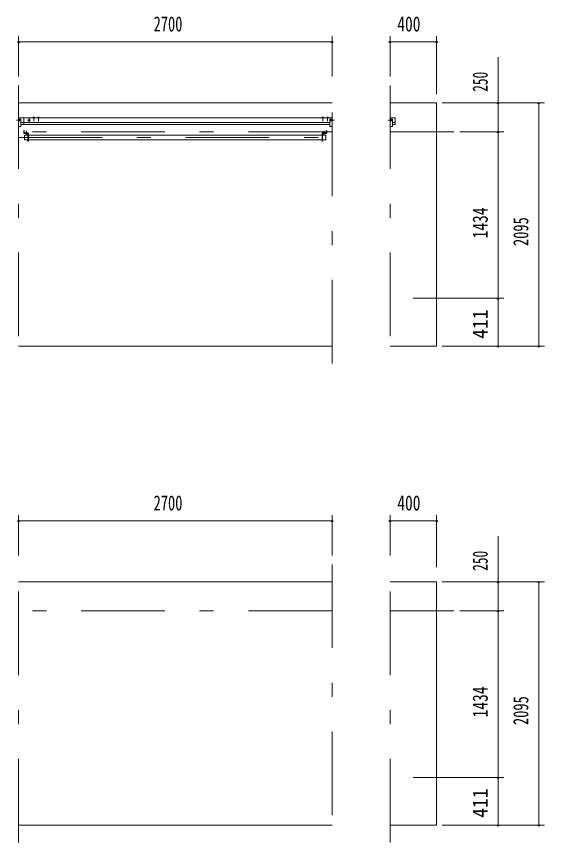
# Model space of a CAD drawing. Units: millimetres, scale not verified. Extents: x -26655 to 26659, y -10500 to 10500.
# Drawn here: x -9135 to -4588, y -7705 to -592 of the extents above; entities that cross this region are included whole.
import ezdxf
from ezdxf.enums import TextEntityAlignment as Align

# ---------------------------------------------------------------- set-up
doc = ezdxf.new("R2010")
doc.units = ezdxf.units.MM
doc.header["$LTSCALE"] = 60
doc.linetypes.add('USER3', pattern=[24, 12, -5, 2, -5])
for name, color, linetype, lineweight in [('0-2_1-05BOLD', 7, 'Continuous', 18), ('0-3_1-25CENTER', 3, 'USER3', 18), ('0-5_1-55DIM', 3, 'Continuous', 18)]:
    doc.layers.add(name, color=color, linetype=linetype, lineweight=lineweight)
doc.styles.add('ＭＳ ゴシック', font='')
doc.styles.get('ＭＳ ゴシック').set_extended_font_data('MS Gothic')

msp = doc.modelspace()

# ---------------------------------------------------------------- linework, layer by layer
at = {"layer": '0-2_1-05BOLD'}
for p, q in [((-9117.91, -1335.33), (-6417.91, -1335.33)), ((-9102.91, -1475.28), (-9117.91, -1475.28)), ((-9113.62, -1465.78), (-6417.91, -1465.78)), ((-9109.41, -1481.78), (-9113.11, -1481.78)), ((-9113.11, -1489.78), (-9109.41, -1489.78)), ((-9097.91, -1540.78), (-9097.91, -1480.28)), ((-9072.91, -1465.78), (-9072.91, -1523.38)), ((-9071.91, -1467.38), (-9072.91, -1467.38)), ((-9071.91, -1523.38), (-9071.91, -1465.78)), ((-8990.29, -1464.18), (-8990.29, -1460.68)), ((-8984.52, -1460.68), (-8984.52, -1464.18)), ((-8953.66, -1464.18), (-8953.66, -1465.78)), ((-8950.29, -1464.18), (-8950.29, -1460.68)), ((-8944.52, -1460.68), (-8944.52, -1464.18)), ((-6500.29, -1460.68), (-6500.29, -1464.18)), ((-6494.52, -1464.18), (-6494.52, -1460.68)), ((-6463.66, -1464.18), (-6463.66, -1465.78)), ((-6460.29, -1464.18), (-6460.29, -1460.68)), ((-6454.52, -1460.68), (-6454.52, -1464.18)), ((-6451.63, -1464.18), (-6451.63, -1460.68)), ((-6417.91, -1475.28), (-6432.91, -1475.28)), ((-6422.71, -1481.78), (-6426.41, -1481.78)), ((-6426.41, -1489.78), (-6422.71, -1489.78)), ((-5902.91, -1475.28), (-5917.91, -1475.28)), ((-5909.41, -1481.78), (-5913.11, -1481.78)), ((-5913.11, -1489.78), (-5909.41, -1489.78)), ((-5897.91, -1540.78), (-5897.91, -1480.28)), ((-9097.91, -1540.78), (-9117.91, -1540.78)), ((-6437.91, -1505.78), (-9097.91, -1505.78)), ((-6437.91, -1523.38), (-9097.91, -1523.38)), ((-9072.91, -1502.38), (-9071.91, -1502.38)), ((-5897.91, -1540.78), (-5917.91, -1540.78)), ((-5897.91, -1505.78), (-5872.91, -1505.78)), ((-9073.36, -1593.33), (-9073.36, -1573.33)), ((-9068.16, -1595.33), (-9038.56, -1595.33)), ((-9038.56, -1598.53), (-9068.16, -1598.53)), ((-9036.56, -1613.13), (-9065.41, -1613.13)), ((-6502.45, -1613.13), (-9033.36, -1613.13)), ((-6497.25, -1595.33), (-6467.66, -1595.33)), ((-6467.66, -1598.53), (-6497.25, -1598.53)), ((-9033.36, -1655.83), (-6502.45, -1655.83)), ((-9117.91, -3430.33), (-6417.91, -3430.33)), ((-9117.91, -5460.33), (-6417.91, -5460.33)), ((-6417.91, -7555.33), (-9117.91, -7555.33))]:
    msp.add_line(p, q, dxfattribs=at)
for points in [[(-5917.91, -3430.33), (-5517.91, -3430.33), (-5517.91, -1335.33), (-5917.91, -1335.33)], [(-9117.9, -1480), (-9112.91, -1482.89), (-9112.91, -1488.67), (-9117.91, -1491.55)], [(-8993.66, -1465.78), (-8993.66, -1464.18), (-8981.16, -1464.18), (-8981.16, -1465.78)], [(-8981.63, -1464.18), (-8981.63, -1460.68), (-8982.51, -1460.18), (-8992.31, -1460.18), (-8993.18, -1460.68), (-8993.18, -1464.18)], [(-8953.66, -1464.18), (-8941.16, -1464.18), (-8941.16, -1465.78)], [(-8941.63, -1464.18), (-8941.63, -1460.68), (-8942.51, -1460.18), (-8952.31, -1460.18), (-8953.18, -1460.68), (-8953.18, -1464.18)], [(-6491.16, -1465.78), (-6491.16, -1464.18), (-6503.66, -1464.18), (-6503.66, -1465.78)], [(-6503.18, -1464.18), (-6503.18, -1460.68), (-6502.31, -1460.18), (-6492.51, -1460.18), (-6491.63, -1460.68), (-6491.63, -1464.18)], [(-6463.66, -1464.18), (-6451.16, -1464.18), (-6451.16, -1465.78)], [(-6451.63, -1460.68), (-6452.51, -1460.18), (-6462.31, -1460.18), (-6463.18, -1460.68), (-6463.18, -1464.18)], [(-6437.91, -1480.28), (-6437.91, -1540.78), (-6417.91, -1540.78)], [(-6417.91, -1491.55), (-6422.91, -1488.67), (-6422.91, -1482.89), (-6417.91, -1480)], [(-5917.91, -1465.78), (-5872.91, -1465.78), (-5872.91, -1523.38), (-5897.91, -1523.38)], [(-5917.91, -1480), (-5912.91, -1482.89), (-5912.91, -1488.67), (-5917.91, -1491.55)], [(-9073.36, -1573.33), (-9070.16, -1573.33), (-9070.16, -1593.33)], [(-9065.41, -1613.13), (-9065.41, -1655.83), (-9036.56, -1655.83)], [(-9036.56, -1600.53), (-9036.56, -1666.33), (-9033.36, -1666.33), (-9033.36, -1600.53)], [(-6499.25, -1600.53), (-6499.25, -1666.33), (-6502.45, -1666.33), (-6502.45, -1600.53)], [(-6499.25, -1655.83), (-6470.4, -1655.83), (-6470.4, -1613.13), (-6499.25, -1613.13)], [(-6465.65, -1593.33), (-6465.65, -1573.33), (-6462.45, -1573.33), (-6462.45, -1593.33)], [(-5917.91, -5460.33), (-5517.91, -5460.33), (-5517.91, -7555.33), (-5917.91, -7555.33)]]:
    msp.add_lwpolyline(points, dxfattribs=at)
msp.add_lwpolyline([(-9031.91, -1488.67), (-9026.91, -1491.55), (-9021.91, -1488.67), (-9021.91, -1482.89), (-9026.91, -1480), (-9031.91, -1482.89)], close=True, dxfattribs=at)
for radius in [6.25, 4.9]:
    msp.add_circle((-9026.91, -1485.78), radius, dxfattribs=at)
for centre, radius, start, end in [((-9117.91, -1485.78), 6.25, 270, 90), ((-9117.91, -1485.78), 4.9, 270, 90), ((-9109.41, -1485.78), 4, 270, 90), ((-9102.91, -1480.28), 5, 0, 90), ((-8991.74, -1462.49), 2.32, 51.45377, 90), ((-8987.41, -1468.69), 8.51, 70.16867, 109.82912), ((-8983.08, -1462.5), 2.32, 90, 128.53143), ((-8951.74, -1462.49), 2.32, 51.45377, 90), ((-8947.41, -1468.69), 8.51, 70.16867, 109.82912), ((-8943.08, -1462.5), 2.32, 90, 128.53143), ((-6501.74, -1462.49), 2.32, 51.45377, 90), ((-6497.41, -1468.69), 8.51, 70.16867, 109.82912), ((-6493.08, -1462.5), 2.32, 90, 128.53143), ((-6461.74, -1462.49), 2.32, 51.45377, 90), ((-6457.41, -1468.69), 8.51, 70.16867, 109.82912), ((-6453.08, -1462.5), 2.32, 90, 128.53143), ((-6432.91, -1480.28), 5, 90, 180), ((-6426.41, -1485.78), 4, 90, 270), ((-6417.91, -1485.78), 6.25, 90, 270), ((-6417.91, -1485.78), 4.9, 90, 270), ((-5917.91, -1485.78), 6.25, 270, 90), ((-5917.91, -1485.78), 4.9, 270, 90), ((-5909.41, -1485.78), 4, 270, 90), ((-5902.91, -1480.28), 5, 0, 90), ((-9068.16, -1593.33), 5.2, 180, 270), ((-9068.16, -1593.33), 2, 180, 270), ((-9038.56, -1600.53), 5.2, 0, 90), ((-9038.56, -1600.53), 2, 0, 90), ((-6497.25, -1600.53), 5.2, 90, 180), ((-6497.25, -1600.53), 2, 90, 180), ((-6467.66, -1593.33), 2, 270, 0), ((-6467.66, -1593.33), 5.2, 270, 0)]:
    msp.add_arc(centre, radius, start, end, dxfattribs=at)
at = {"layer": '0-3_1-25CENTER'}
for p, q in [((-9117.91, -1185.33), (-9117.91, -3580.33)), ((-6417.91, -3580.33), (-6417.91, -1185.33)), ((-5917.91, -1185.33), (-5917.91, -3580.33)), ((-9100.41, -1485.78), (-9135.41, -1485.78)), ((-9014.41, -1485.78), (-9039.41, -1485.78)), ((-9026.91, -1505.78), (-9026.91, -1465.78)), ((-8987.41, -1492.64), (-8987.41, -1457.76)), ((-8947.41, -1457.76), (-8947.41, -1492.64)), ((-6497.41, -1492.64), (-6497.41, -1457.76)), ((-6457.41, -1457.76), (-6457.41, -1492.64)), ((-6435.41, -1485.78), (-6400.41, -1485.78)), ((-5900.41, -1485.78), (-5935.41, -1485.78)), ((-6417.91, -1585.33), (-9117.91, -1585.33)), ((-9117.91, -1634.48), (-6417.91, -1634.48)), ((-9048.36, -1576.33), (-9048.36, -1618.13)), ((-6487.45, -1576.33), (-6487.45, -1618.13)), ((-5917.91, -1585.33), (-5367.91, -1585.33)), ((-9117.91, -7705.33), (-9117.91, -5310.33)), ((-6417.91, -5310.33), (-6417.91, -7705.33)), ((-5917.91, -7705.33), (-5917.91, -5310.33)), ((-6417.91, -5710.33), (-9117.91, -5710.33)), ((-5367.91, -5710.33), (-5917.91, -5710.33))]:
    msp.add_line(p, q, dxfattribs=at)
at = {"layer": '0-5_1-55DIM'}
for p, q in [((-9117.91, -760.33), (-9117.91, -1110.33)), ((-6417.91, -1110.33), (-6417.91, -760.33)), ((-5917.91, -760.33), (-5917.91, -1110.33)), ((-5517.91, -760.33), (-5517.91, -1260.33)), ((-9107.91, -810.33), (-9127.91, -810.33)), ((-9117.91, -810.33), (-6417.91, -810.33)), ((-6417.91, -810.33), (-9117.91, -810.33)), ((-6407.91, -810.33), (-6427.91, -810.33)), ((-5907.91, -810.33), (-5927.91, -810.33)), ((-5917.91, -810.33), (-5517.91, -810.33)), ((-5517.91, -810.33), (-5917.91, -810.33)), ((-5507.91, -810.33), (-5527.91, -810.33)), ((-4987.92, -1335.33), (-4987.92, -942.83)), ((-5467.92, -1335.33), (-4587.92, -1335.33)), ((-4977.92, -1335.33), (-4997.92, -1335.33)), ((-4987.92, -1585.33), (-4987.92, -1335.33)), ((-4627.92, -1335.33), (-4647.92, -1335.33)), ((-4637.92, -1335.33), (-4637.92, -3430.33)), ((-5317.92, -1585.33), (-4937.92, -1585.33)), ((-4977.92, -1585.33), (-4997.92, -1585.33)), ((-4987.92, -3019.33), (-4987.92, -1585.33)), ((-5717.92, -3019.33), (-4937.92, -3019.33)), ((-4977.92, -3019.33), (-4997.92, -3019.33)), ((-4987.92, -3430.33), (-4987.92, -3019.33)), ((-4587.92, -3430.33), (-5467.92, -3430.33)), ((-4977.92, -3430.33), (-4997.92, -3430.33)), ((-4627.92, -3430.33), (-4647.92, -3430.33)), ((-9117.91, -5235.33), (-9117.91, -4885.33)), ((-6417.91, -4885.33), (-6417.91, -5235.33)), ((-5917.91, -5235.33), (-5917.91, -4885.33)), ((-5517.91, -4885.33), (-5517.91, -5335.33)), ((-9107.91, -4935.33), (-9127.91, -4935.33)), ((-9117.91, -4935.33), (-6417.91, -4935.33)), ((-9117.91, -4935.33), (-6417.91, -4935.33)), ((-6407.91, -4935.33), (-6427.91, -4935.33)), ((-5907.91, -4935.33), (-5927.91, -4935.33)), ((-5917.91, -4935.33), (-5517.91, -4935.33)), ((-5917.91, -4935.33), (-5517.91, -4935.33)), ((-5507.91, -4935.33), (-5527.91, -4935.33)), ((-4987.91, -5460.33), (-4987.91, -5067.83)), ((-5467.91, -5460.33), (-4587.91, -5460.33)), ((-4977.91, -5460.33), (-4997.91, -5460.33)), ((-4987.91, -5710.33), (-4987.91, -5460.33)), ((-4627.91, -5460.33), (-4647.91, -5460.33)), ((-4637.91, -5460.33), (-4637.91, -7555.33)), ((-5317.91, -5710.33), (-4937.91, -5710.33)), ((-4977.91, -5710.33), (-4997.91, -5710.33)), ((-4987.91, -7144.33), (-4987.91, -5710.33)), ((-4937.91, -7144.33), (-5717.91, -7144.33)), ((-4977.91, -7144.33), (-4997.91, -7144.33)), ((-4987.91, -7555.33), (-4987.91, -7144.33)), ((-5467.91, -7555.33), (-4587.91, -7555.33)), ((-4977.91, -7555.33), (-4997.91, -7555.33)), ((-4627.91, -7555.33), (-4647.91, -7555.33))]:
    msp.add_line(p, q, dxfattribs=at)
for centre in [(-9117.91, -810.33), (-6417.91, -810.33), (-5917.91, -810.33), (-5517.91, -810.33), (-4987.92, -1335.33), (-4637.92, -1335.33), (-4987.92, -1585.33), (-4987.92, -3019.33), (-4987.92, -3430.33), (-4637.92, -3430.33), (-9117.91, -4935.33), (-6417.91, -4935.33), (-5917.91, -4935.33), (-5517.91, -4935.33), (-4987.91, -5460.33), (-4637.91, -5460.33), (-4987.91, -5710.33), (-4987.91, -7144.33), (-4987.91, -7555.33), (-4637.91, -7555.33)]:
    msp.add_arc(centre, 10, 180, 0, dxfattribs=at)

# ---------------------------------------------------------------- texts
at = {"layer": '0-5_1-55DIM', "color": 7, "style": 'ＭＳ ゴシック'}
for s, width, p in [('2700', 0.7, (-7954.51, -760.33)), ('400', 0.75, (-5855.53, -760.33)), ('2700', 0.7, (-7954.51, -4885.33)), ('400', 0.75, (-5855.53, -4885.33))]:
    msp.add_text(s, height=130.2, dxfattribs=dict(at, width=width)).set_placement(p, align=Align.BOTTOM_LEFT)
for s, width, p in [('250', 0.65, (-5037.92, -1240.91)), ('1434', 0.75, (-5037.92, -2502.85)), ('2095', 0.7, (-4687.92, -2568.84)), ('411', 0.95, (-5037.92, -3368.05)), ('250', 0.65, (-5037.91, -5365.91)), ('1434', 0.75, (-5037.91, -6627.84)), ('2095', 0.7, (-4687.91, -6693.84)), ('411', 0.95, (-5037.91, -7493.05))]:
    msp.add_text(s, height=130.2, rotation=90, dxfattribs=dict(at, width=width)).set_placement(p, align=Align.BOTTOM_LEFT)

doc.saveas('drawing.dxf')
